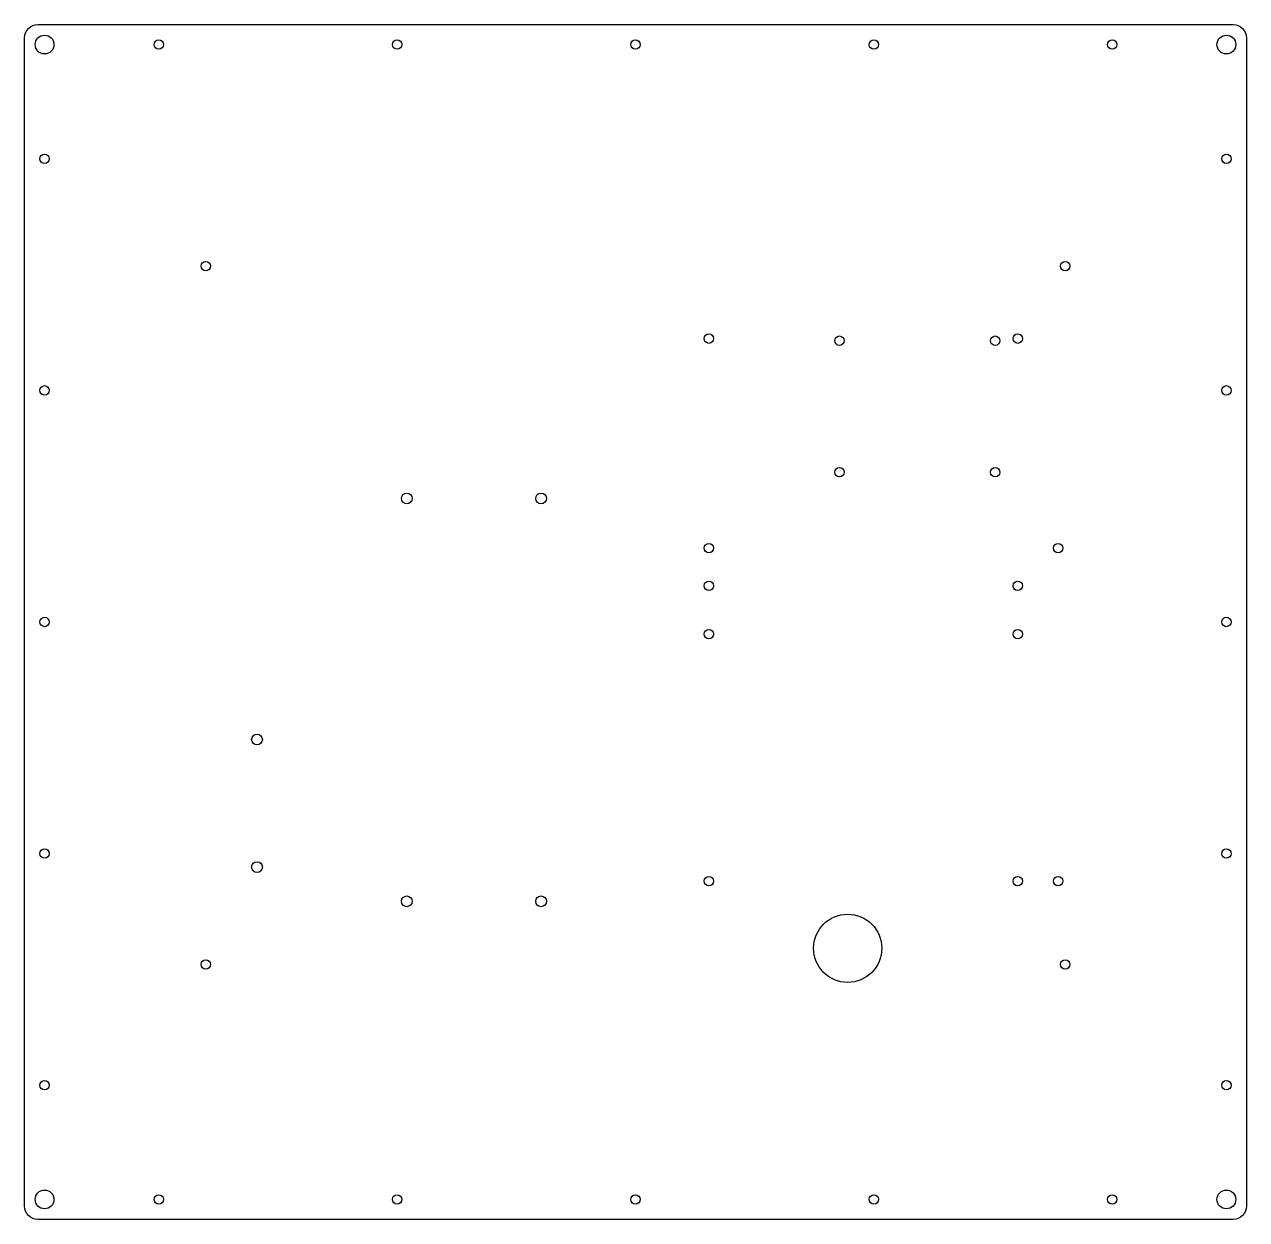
# Model space of a CAD drawing. Header units: millimetres. Extents: x -531 to -76, y -180 to 265.
import ezdxf

# ---------------------------------------------------------------- set-up
doc = ezdxf.new("R2010")
doc.units = ezdxf.units.MM
doc.layers.get('0').update_dxf_attribs({"linetype": 'CONTINUOUS'})

msp = doc.modelspace()

# ---------------------------------------------------------------- linework, layer by layer
msp.add_lwpolyline([(-525.96, -179.73, -0.414214), (-530.96, -174.73), (-530.96, 260.27, -0.414214), (-525.96, 265.27), (-80.96, 265.27, -0.414214), (-75.96, 260.27), (-75.96, -174.73, -0.414214), (-80.96, -179.73)], format="xyb", close=True)
for centre, radius in [((-523.46, 257.77), 3.5), ((-480.96, 257.77), 1.75), ((-392.21, 257.77), 1.75), ((-303.46, 257.77), 1.75), ((-214.71, 257.77), 1.75), ((-125.96, 257.77), 1.75), ((-83.46, 257.77), 3.5), ((-523.46, 215.27), 1.75), ((-83.46, 215.27), 1.75), ((-463.46, 175.27), 1.75), ((-143.46, 175.27), 1.75), ((-276.13, 148.27), 1.75), ((-227.53, 147.52), 1.75), ((-169.53, 147.52), 1.75), ((-161.13, 148.27), 1.75), ((-523.46, 129.02), 1.75), ((-83.46, 129.02), 1.75), ((-227.53, 98.52), 1.75), ((-169.53, 98.52), 1.75), ((-388.61, 88.77), 2), ((-338.61, 88.77), 2), ((-276.13, 70.27), 1.75), ((-146.13, 70.27), 1.75), ((-276.13, 56.27), 1.75), ((-161.13, 56.27), 1.75), ((-523.46, 42.77), 1.75), ((-83.46, 42.77), 1.75), ((-276.13, 38.27), 1.75), ((-161.13, 38.27), 1.75), ((-444.36, -0.98), 2), ((-523.46, -43.48), 1.75), ((-83.46, -43.48), 1.75), ((-444.36, -48.48), 2), ((-276.13, -53.73), 1.75), ((-161.13, -53.73), 1.75), ((-146.13, -53.73), 1.75), ((-388.61, -61.23), 2), ((-338.61, -61.23), 2), ((-224.46, -78.73), 12.7), ((-463.46, -84.73), 1.75), ((-143.46, -84.73), 1.75), ((-523.46, -129.73), 1.75), ((-83.46, -129.73), 1.75), ((-523.46, -172.23), 3.5), ((-480.96, -172.23), 1.75), ((-392.21, -172.23), 1.75), ((-303.46, -172.23), 1.75), ((-214.71, -172.23), 1.75), ((-125.96, -172.23), 1.75), ((-83.46, -172.23), 3.5)]:
    msp.add_circle(centre, radius)

doc.saveas('drawing.dxf')
